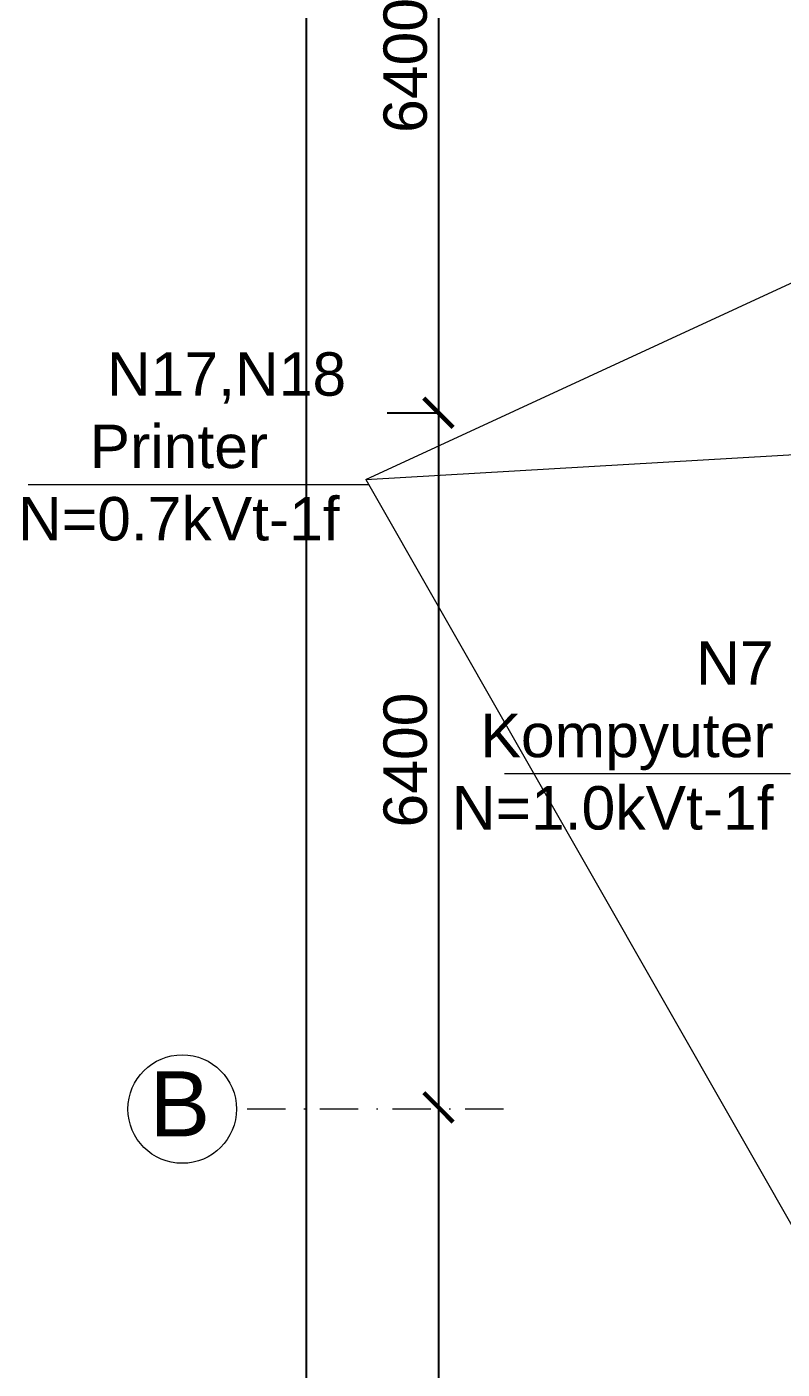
# Model space of a CAD drawing. Header units: millimetres. Extents: x 42452 to 2852333, y -419346 to 834876.
# Drawn here: x 2599246 to 2606209, y 436735 to 449104 of the extents above; entities that cross this region are included whole.
import ezdxf

# ---------------------------------------------------------------- set-up
doc = ezdxf.new("R2010")
doc.units = ezdxf.units.MM
doc.linetypes.add('Штрихпунктирная', pattern=[670.277762, 352.777767, -176.388884, 0, -141.111112])
doc.layers.add('memar', color=7, linetype='Continuous', lineweight=25)
doc.layers.add('V_PARETI', color=250, linetype='Continuous', lineweight=9, true_color=0x393939)
doc.layers.add('VRV MUSA', color=5, linetype='Continuous')
doc.styles.add('Arial', font='arial.ttf', dxfattribs={"height": 200})
doc.styles.get("Standard").update_dxf_attribs({"font": 'arial.ttf'})
doc.styles.add('СГЕНЕРИР_СТИЛЬ_1', font='arial.ttf')
doc.dimstyles.new('razmeri a-g', dxfattribs={"dimtxt": 400, "dimasz": 270, "dimexe": 1.25, "dimexo": 0.625, "dimgap": 100, "dimtad": 1, "dimdec": 0, "dimtxsty": 'Standard', "dimblk": 'ARCHTICK', "dimcen": 2.5, "dimadec": 0, "dimazin": 0, "dimtfac": 1, "dimtdec": 0, "dimtmove": 0, "dimatfit": 3, "dimfxl": 1, "dimarcsym": 0})

# ---------------------------------------------------------------- blocks, each defined once
blk = doc.blocks.new('_ArchTick')
at = {"color": 0, "linetype": 'ByBlock', "const_width": 0.15}
blk.add_lwpolyline([(-0.5, -0.5), (0.5, 0.5)], dxfattribs=at)
blk = doc.blocks.new('*D276')
at = {"layer": 'Defpoints', "color": 0, "lineweight": 30, "transparency": 16777216}
for p in [(2602225, 467348), (2601821, 432748), (2602225, 432748)]:
    blk.add_point(p, dxfattribs=at)
at = {"layer": 'memar', "color": 0, "lineweight": -2, "transparency": 16777216}
for p, q in [((2602224, 467348), (2601819, 467348)), ((2601821, 467348), (2601821, 432748)), ((2602224, 432748), (2601819, 432748))]:
    blk.add_line(p, q, dxfattribs=at)
at = {"layer": 'memar', "color": 0, "lineweight": -2, "transparency": 16777216, "xscale": 270, "yscale": 270, "zscale": 270}
for p, rotation in [((2601821, 467348), 90), ((2601821, 432748), 270)]:
    blk.add_blockref('_ArchTick', p, dxfattribs=dict(at, rotation=rotation))
at = {"layer": 'memar', "color": 0, "lineweight": 15, "transparency": 16777216, "insert": (2601516, 450048), "char_height": 400, "attachment_point": 5, "rotation": 90}
blk.add_mtext('34600', dxfattribs=at)
blk = doc.blocks.new('*D280')
at = {"layer": 'Defpoints', "color": 0, "lineweight": 30, "transparency": 16777216}
for p in [(2603040, 451948), (2602568, 445548), (2603040, 445548)]:
    blk.add_point(p, dxfattribs=at)
at = {"layer": 'memar', "color": 0, "lineweight": -2, "transparency": 16777216}
for p, q in [((2603040, 451948), (2603040, 445548)), ((2603041, 451948), (2603042, 451948)), ((2602568, 445548), (2603042, 445548))]:
    blk.add_line(p, q, dxfattribs=at)
at = {"layer": 'memar', "color": 0, "lineweight": -2, "transparency": 16777216, "xscale": 270, "yscale": 270, "zscale": 270}
for p, rotation in [((2603040, 451948), 90), ((2603040, 445548), 270)]:
    blk.add_blockref('_ArchTick', p, dxfattribs=dict(at, rotation=rotation))
at = {"layer": 'memar', "color": 0, "lineweight": 15, "transparency": 16777216, "insert": (2602736, 448748), "char_height": 400, "attachment_point": 5, "rotation": 90}
blk.add_mtext('6400', dxfattribs=at)
blk = doc.blocks.new('*D281')
at = {"layer": 'Defpoints', "color": 0, "lineweight": 30, "transparency": 16777216}
for p in [(2602568, 445548), (2603040, 439148), (2603040, 439148)]:
    blk.add_point(p, dxfattribs=at)
at = {"layer": 'memar', "color": 0, "lineweight": -2, "transparency": 16777216}
for p, q in [((2602568, 445548), (2603042, 445548)), ((2603040, 445548), (2603040, 439148)), ((2603041, 439148), (2603042, 439148))]:
    blk.add_line(p, q, dxfattribs=at)
at = {"layer": 'memar', "color": 0, "lineweight": -2, "transparency": 16777216, "xscale": 270, "yscale": 270, "zscale": 270}
for p, rotation in [((2603040, 445548), 90), ((2603040, 439148), 270)]:
    blk.add_blockref('_ArchTick', p, dxfattribs=dict(at, rotation=rotation))
at = {"layer": 'memar', "color": 0, "lineweight": 15, "transparency": 16777216, "insert": (2602736, 442348), "char_height": 400, "attachment_point": 5, "rotation": 90}
blk.add_mtext('6400', dxfattribs=at)
blk = doc.blocks.new('*D282')
at = {"layer": 'Defpoints', "color": 0, "lineweight": 30, "transparency": 16777216}
for p in [(2603040, 439148), (2603040, 432747), (2603040, 432747)]:
    blk.add_point(p, dxfattribs=at)
at = {"layer": 'memar', "color": 0, "lineweight": -2, "transparency": 16777216}
for p, q in [((2603040, 439148), (2603040, 432747)), ((2603041, 439148), (2603042, 439148)), ((2603041, 432747), (2603042, 432747))]:
    blk.add_line(p, q, dxfattribs=at)
at = {"layer": 'memar', "color": 0, "lineweight": -2, "transparency": 16777216, "xscale": 270, "yscale": 270, "zscale": 270}
for p, rotation in [((2603040, 439148), 90), ((2603040, 432747), 270)]:
    blk.add_blockref('_ArchTick', p, dxfattribs=dict(at, rotation=rotation))
at = {"layer": 'memar', "color": 0, "lineweight": 15, "transparency": 16777216, "insert": (2602736, 435948), "char_height": 400, "attachment_point": 5, "rotation": 90}
blk.add_mtext('6400', dxfattribs=at)

msp = doc.modelspace()

# ---------------------------------------------------------------- linework, layer by layer
at = {"layer": 'memar', "linetype": 'Штрихпунктирная', "lineweight": 15}
msp.add_line((2601276.13137, 439133.47365), (2603802.51953, 439133.47365), dxfattribs=at)
at = {"layer": 'memar', "linetype": 'Continuous', "lineweight": 15}
msp.add_circle((2600678.3323, 439132.2181), 500, dxfattribs=at)
at = {"layer": 'V_PARETI', "color": 7}
for p, q in [((2602371.31463, 444934.0422, 44.27872), (2608324.16562, 447684.49336, 399.18428)), ((2602371.31463, 444934.0422, 44.27872), (2608748.47472, 445302.4238, 399.18428)), ((2602371.31463, 444934.0422, 44.27872), (2607669.6966, 435654.62187)), ((2599259.31005, 444887.75209, 44.06976), (2602399.94384, 444887.75209, 44.06976)), ((2603649.05959, 442223.93167), (2606286.72659, 442223.93167))]:
    msp.add_line(p, q, dxfattribs=at)

# ---------------------------------------------------------------- texts
at = {"layer": 'memar', "lineweight": 15, "style": 'СГЕНЕРИР_СТИЛЬ_1'}
msp.add_text('B', height=600, dxfattribs=at).set_placement((2600376.75841, 438880.05687))
at = {"layer": 'VRV MUSA', "color": 0, "lineweight": 25, "ltscale": 150, "char_height": 400, "attachment_point": 9, "style": 'Arial'}
for s, insert, width in [('{\\fArial|b0|i0|c238|p34;  N}17,N18\\P\\pxqc;Printer\\P{\\fArial|b0|i0|c238|p34;N=}0{\\fArial|b0|i0|c238|p34;.}7{\\fArial|b0|i0|c238|p34;kVt-1f}', (2602189.51254, 444365.69115, -1379060.27556), 3084.5128883), ('{\\fArial|b0|i0|c238|p34;      N7\\P\\C7;Kompyuter\\C0;\\PN=1.0kVt-1f}', (2606129.47351, 441701.87074, -1379104.34532), 10800.4799228)]:
    msp.add_mtext(s, dxfattribs=dict(at, insert=insert, width=width))

# ---------------------------------------------------------------- dimensions: what is measured, and where the dimension line sits
at = {"layer": 'memar', "lineweight": 15}
for base, p1, p2, picture, middle in [((2601820.68388, 432748.00717), (2602224.91204, 467347.98763), (2602224.91204, 432748.00717), '*D276', (2601516.31826, 450047.9974)), ((2603040.28609, 445547.98194), (2603040.28609, 451947.98194), (2602567.65841, 445547.98194), '*D280', (2602736.05689, 448747.98194)), ((2603040.28609, 439147.98194), (2602567.65841, 445547.98194), (2603040.28609, 439147.98194), '*D281', (2602736.05689, 442347.98194)), ((2603040.28609, 432747.49888), (2603040.28609, 439147.98194), (2603040.28609, 432747.49888), '*D282', (2602736.05689, 435947.74041))]:
    dim = msp.add_linear_dim(base=base, p1=p1, p2=p2, angle=90, dimstyle='razmeri a-g', dxfattribs=at)
    dim.commit()
    dim.dimension.update_dxf_attribs({"geometry": picture, "text_midpoint": middle})

doc.saveas('drawing.dxf')
